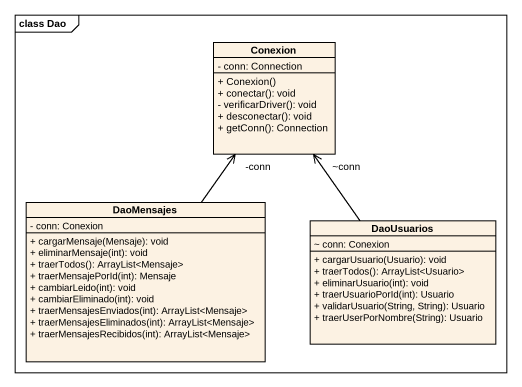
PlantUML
@startuml
mainframe class Dao
hide circle
hide empty members
skinparam classAttributeIconSize 0
class Conexion {
  - conn: Connection
  + Conexion()
  + conectar(): void
  - verificarDriver(): void
  + desconectar(): void
  + getConn(): Connection
}
class DaoMensajes {
  - conn: Conexion
  + cargarMensaje(Mensaje): void
  + eliminarMensaje(int): void
  + traerTodos(): ArrayList<Mensaje>
  + traerMensajePorId(int): Mensaje
  + cambiarLeido(int): void
  + cambiarEliminado(int): void
  + traerMensajesEnviados(int): ArrayList<Mensaje>
  + traerMensajesEliminados(int): ArrayList<Mensaje>
  + traerMensajesRecibidos(int): ArrayList<Mensaje>
}
class DaoUsuarios {
  ~ conn: Conexion
  + cargarUsuario(Usuario): void
  + traerTodos(): ArrayList<Usuario>
  + eliminarUsuario(int): void
  + traerUsuarioPorId(int): Usuario
  + validarUsuario(String, String): Usuario
  + traerUserPorNombre(String): Usuario
}
DaoMensajes -up-> "-conn" Conexion
DaoUsuarios -up-> "~conn" Conexion
@enduml
